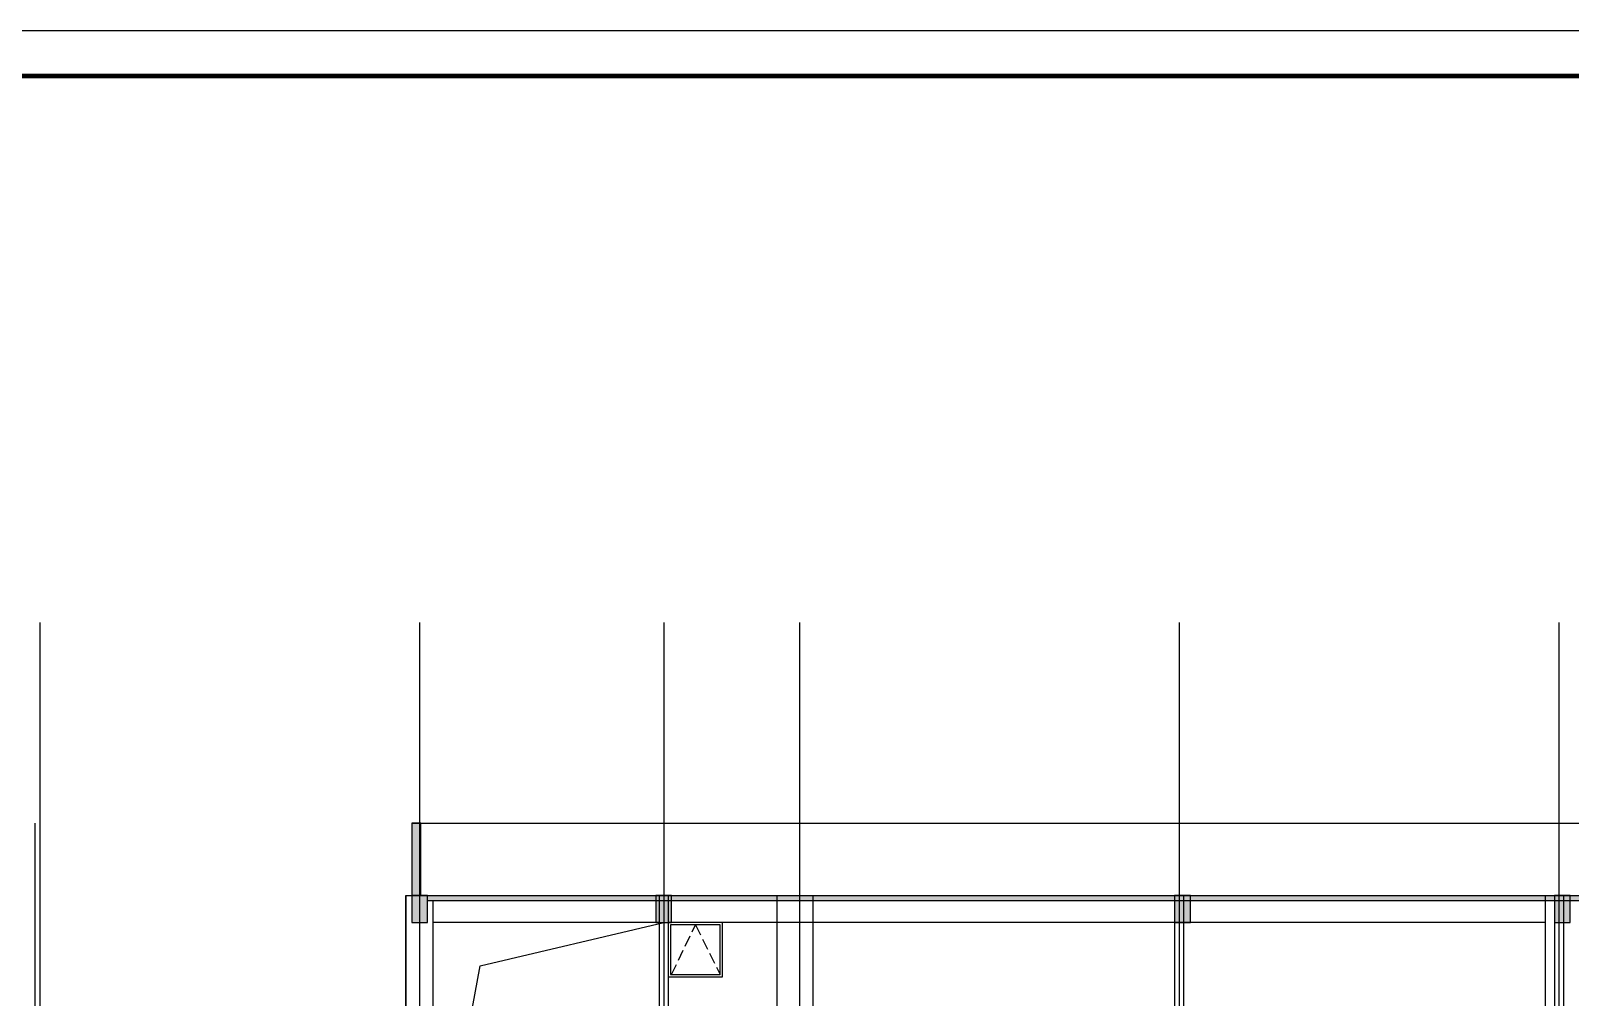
# Model space of a CAD drawing. Extents: x -737978 to 768813, y -372247 to 1140308.
# Drawn here: x -174726 to -140676, y -230579 to -209210 of the extents above; entities that cross this region are included whole.
import ezdxf

# ---------------------------------------------------------------- set-up
doc = ezdxf.new("R2010")
doc.units = 0
doc.header["$LTSCALE"] = 1000
doc.header["$MEASUREMENT"] = 0
doc.linetypes.add('DASH', pattern=[0.35, 0.25, -0.1])
for name, color, linetype in [('A-WALL-GLAZ', 141, 'CONTINUOUS'), ('BORDER', 7, 'CONTINUOUS'), ('C-B', 7, 'CONTINUOUS'), ('J-COLU-梁柱', 30, 'CONTINUOUS'), ('J-ELEV-立面门窗分格线', 155, 'CONTINUOUS'), ('PUB_HATCH', 8, 'CONTINUOUS'), ('PUB_TITLE', 4, 'CONTINUOUS')]:
    doc.layers.add(name, color=color, linetype=linetype)

# ---------------------------------------------------------------- blocks, each defined once
blk = doc.blocks.new('A$C74714C7F')
at = {"layer": 'PUB_HATCH'}
blk.add_hatch(color=256, dxfattribs=at).paths.add_polyline_path([(350, 800), (350, 200), (0, 200), (0, 800)])
at = {"layer": 'J-COLU-梁柱'}
blk.add_lwpolyline([(350, 800), (350, 200), (0, 200), (0, 800)], close=True, dxfattribs=at)

msp = doc.modelspace()

# ---------------------------------------------------------------- hatches: boundary and pattern name
at = {"layer": 'C-B'}
h = msp.add_hatch(color=256, dxfattribs=at)
h.dxf.hatch_style = 1
h.paths.add_polyline_path([(-120626.4, -228328.8), (-166301.4, -228328.8), (-166301.4, -228448.8), (-120626.4, -228448.8)])
at = {"layer": 'PUB_HATCH'}
msp.add_hatch(color=256, dxfattribs=at).paths.add_polyline_path([(-166301.4, -226728.8), (-166301.4, -228328.8), (-166101.4, -228328.8), (-166101.4, -226728.8)])

# ---------------------------------------------------------------- linework, layer by layer
at = {"layer": 'A-WALL-GLAZ', "color": 8}
for points in [[(-159426.6, -228929.1), (-160626.6, -228929.1), (-160626.6, -230129.1), (-159426.6, -230129.1)], [(-159476.6, -228979.1), (-160576.6, -228979.1), (-160576.6, -230079.1), (-159476.6, -230079.1)]]:
    msp.add_lwpolyline(points, close=True, dxfattribs=at)
at = {"layer": 'BORDER', "color": 1}
for points in [[(-174526.4, -222290.4), (-174526.4, -257686.7)], [(-166126.4, -222290.4), (-166126.4, -257686.7)], [(-160726.4, -222290.4), (-160726.4, -257686.7)], [(-157726.4, -222290.4), (-157726.4, -257686.7)], [(-149326.4, -222290.4), (-149326.4, -257686.7)], [(-140926.4, -222290.4), (-140926.4, -257686.7)]]:
    msp.add_lwpolyline(points, dxfattribs=at)
at = {"layer": 'C-B', "color": 8}
for points in [[(-174626.4, -235528.8), (-174626.4, -226728.8)], [(-166301.4, -226728.8), (-120826.4, -226728.8)], [(-158226.4, -228328.8), (-158226.4, -256328.8)], [(-157426.4, -228328.8), (-157426.4, -256328.8)], [(-165828.3, -235528.8), (-164785.9, -229887.2), (-160726.4, -228928.8)]]:
    msp.add_lwpolyline(points, dxfattribs=at)
at = {"layer": 'C-B'}
for points in [[(-166428.3, -235648.8), (-166428.3, -228328.8)], [(-166428.3, -228328.8), (-166301.4, -228328.8)], [(-165828.3, -235648.8), (-165828.3, -228448.8)], [(-149426.4, -228328.8), (-149426.4, -256628.8)], [(-149226.4, -228328.8), (-149226.4, -256628.8)], [(-160826.4, -228928.8), (-165828.3, -228928.8)], [(-141226.6, -228928.8), (-160626.4, -228928.8)], [(-160126.4, -228928.8), (-160551.4, -228928.8)]]:
    msp.add_lwpolyline(points, dxfattribs=at)
at = {"layer": 'J-COLU-梁柱'}
for points in [[(-166301.4, -226728.8), (-166301.4, -228328.8), (-166101.4, -228328.8), (-166101.4, -226728.8)], [(-165951.4, -228328.8), (-120626.4, -228328.8), (-120626.4, -228448.8), (-165951.4, -228448.8)]]:
    msp.add_lwpolyline(points, close=True, dxfattribs=at)
for points in [[(-166428.3, -228328.8), (-166428.3, -235528.8)], [(-166428.3, -228328.8), (-165951.4, -228328.8)], [(-160826.4, -228328.8), (-160826.4, -256628.8)], [(-160626.4, -228328.8), (-160626.4, -256628.8)], [(-149426.4, -228328.8), (-149426.4, -256628.8)], [(-149226.4, -228328.8), (-149226.4, -256628.8)], [(-141226.6, -235528.8), (-141226.6, -228328.8)], [(-141026.4, -228328.8), (-141026.4, -256628.8)], [(-140826.4, -228328.8), (-140826.4, -256628.8)]]:
    msp.add_lwpolyline(points, dxfattribs=at)
at = {"layer": 'J-ELEV-立面门窗分格线', "color": 8, "linetype": 'DASH'}
msp.add_lwpolyline([(-160552.4, -230079.1), (-160026.4, -228979.1), (-159476.4, -230079.1)], dxfattribs=at)
at = {"layer": 'PUB_TITLE', "color": 6}
msp.add_lwpolyline([(-219725.1, -268609.7), (-93625.1, -268609.7), (-93625.1, -209209.7), (-219725.1, -209209.7)], close=True, dxfattribs=at)
at = {"layer": 'PUB_TITLE', "color": 6, "const_width": 100}
msp.add_lwpolyline([(-217225.1, -267609.7), (-94625.1, -267609.7), (-94625.1, -210209.7), (-217225.1, -210209.7)], close=True, dxfattribs=at)

# ---------------------------------------------------------------- block references
at = {"layer": 'J-COLU-梁柱', "xscale": -1}
for p in [(-165951.4, -229128.8), (-160551.4, -229128.8), (-149076.4, -229128.8), (-140676.4, -229128.8)]:
    msp.add_blockref('A$C74714C7F', p, dxfattribs=at)

doc.saveas('drawing.dxf')
